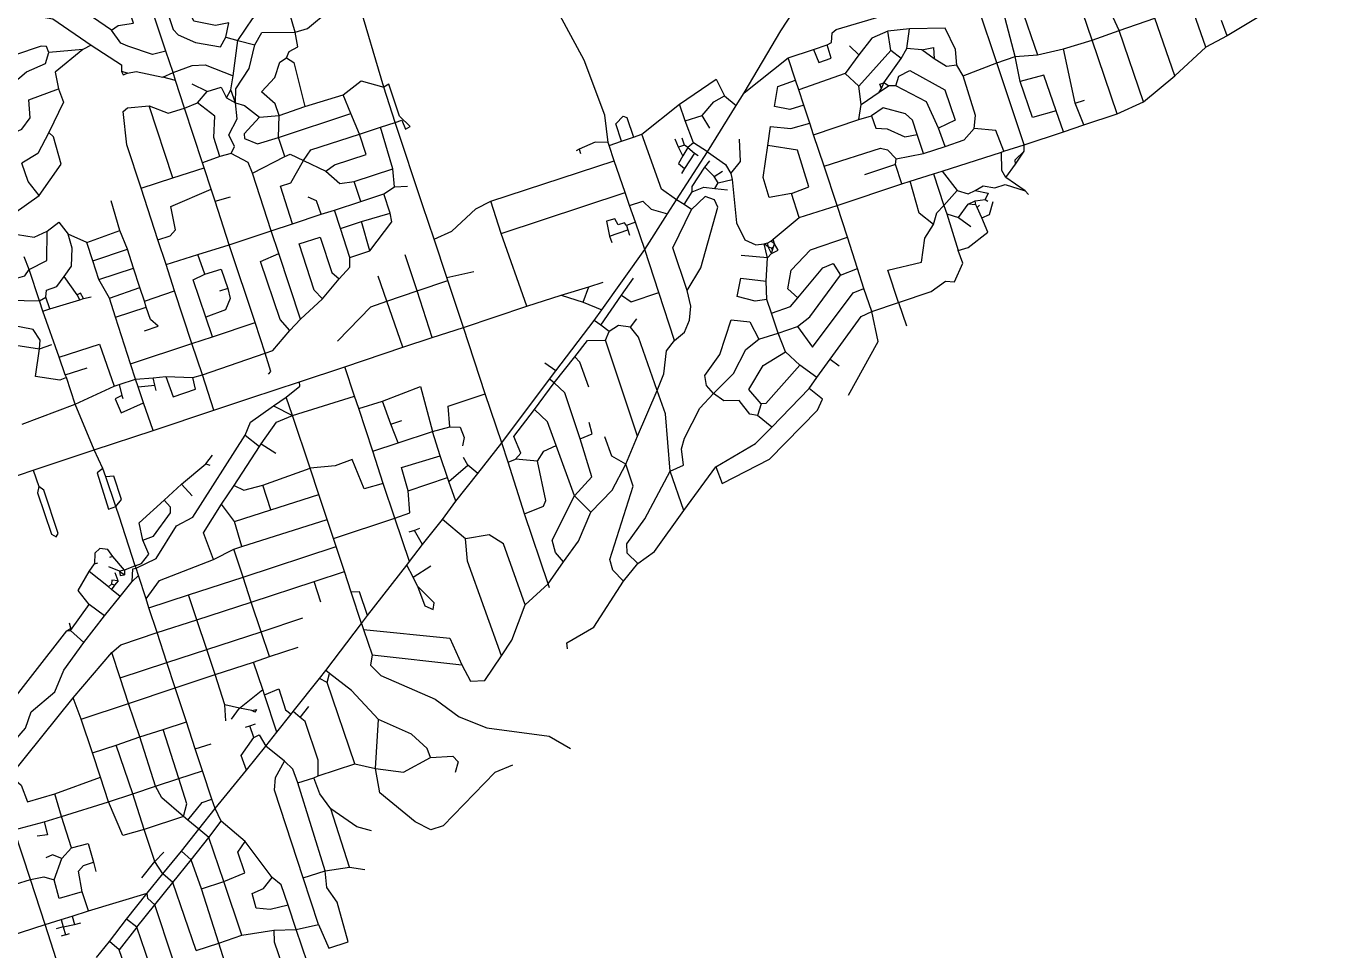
# Model space of a CAD drawing. Header units: metres. Extents: x 609554 to 651406, y 4826501 to 4857446.
# Drawn here: x 641570 to 647037, y 4842267 to 4846163 of the extents above; entities that cross this region are included whole.
import ezdxf

# ---------------------------------------------------------------- set-up
doc = ezdxf.new("R2010")
doc.units = ezdxf.units.M

msp = doc.modelspace()

# ---------------------------------------------------------------- linework, layer by layer
at = {"layer": 'ROADS'}
for points in [[(646947.1, 4846501.1), (647009.4, 4846472.2), (647036.6, 4846406.7), (646810.8, 4846297.6), (646761.4, 4846200.7), (646628.5, 4846120.6)], [(644008.1, 4845787), (643920.6, 4846018.1), (643818.3, 4846208.3), (643805.2, 4846313), (643751.7, 4846469.1)], [(644748.8, 4846141.3), (644959.5, 4846465.8)], [(646059.6, 4846102.9), (645962.3, 4846392.2)], [(641930.3, 4846145.2), (641958.6, 4846164.8), (642022.3, 4846174.3), (641965.2, 4846349), (641788.6, 4846295.3), (641765.7, 4846233.1)], [(642461.9, 4846101.4), (642526.1, 4846196.4), (642577.2, 4846237.9), (642565.2, 4846299.3)], [(641504, 4846259.5), (641596.2, 4846208.5), (641682.3, 4846192.2), (641845, 4846081.1)], [(642158.9, 4846056.8), (642097.9, 4846237.1)], [(642154.5, 4846253.5), (642189.5, 4846147.1), (642210.9, 4846125.6), (642283.3, 4846092.8), (642389.7, 4846074.6), (642411, 4846114.7)], [(642411, 4846114.7), (642423.5, 4846175.3), (642367.5, 4846164.2), (642276.6, 4846183.4), (642230.9, 4846278.1)], [(642702.9, 4846136.7), (642676, 4846233)], [(642702.9, 4846136.7), (642755.6, 4846151.2), (642847, 4846227.2)], [(643076.3, 4845903.9), (642968.7, 4846269.9)], [(644944.1, 4846082.4), (644962.8, 4846093.2), (644964.7, 4846133.7), (644981.4, 4846148), (645176.5, 4846204.8), (645481.8, 4846243.1), (645569, 4846273.1)], [(645658.4, 4846006.9), (645580.8, 4846237.9)], [(645735.6, 4846033.4), (645686, 4846220.2), (645758, 4846248.5), (645830.5, 4846041.2)], [(646173.1, 4846143), (646115.6, 4846268)], [(646539, 4846072.6), (646477.8, 4846246.5)], [(641930.3, 4846145.2), (641849.9, 4846199.4)], [(646173.1, 4846143), (646324.4, 4846194.7)], [(646408.2, 4845952.2), (646324.4, 4846194.7)], [(646628.5, 4846120.6), (646604.8, 4846185.1)], [(642158.9, 4846056.8), (642102.1, 4846041.6), (641998.6, 4846076.9), (641969.5, 4846089.5), (641930.3, 4846145.2)], [(642534, 4846083.3), (642563.2, 4846135.5), (642702.9, 4846136.7)], [(642667, 4846028.6), (642678.3, 4846054.4), (642715.1, 4846074.4), (642702.9, 4846136.7)], [(644594.4, 4845881.3), (644748.8, 4846141.3)], [(645199.2, 4846140.8), (645132.6, 4846110.6), (645077.6, 4846041.1)], [(645290.8, 4846150.9), (645199.2, 4846140.8)], [(645212.7, 4846058.4), (645199.2, 4846140.8)], [(645279.5, 4846067.6), (645290.8, 4846150.9)], [(645490.6, 4845996.6), (645484.3, 4846063.5), (645440.6, 4846152.7), (645290.8, 4846150.9)], [(646059.6, 4846102.9), (646173.1, 4846143)], [(646275.9, 4845842.8), (646173.1, 4846143)], [(646628.5, 4846120.6), (646539, 4846072.6)], [(641666.1, 4846051), (641655.5, 4846075.8), (641634, 4846077.3), (641521.2, 4846039.3), (641453.8, 4845986.9)], [(641808.7, 4846063.2), (641666.1, 4846051)], [(641808.7, 4846063.2), (641692.5, 4845968), (641706.3, 4845897.4)], [(641845, 4846081.1), (641808.7, 4846063.2)], [(641845, 4846081.1), (641972.7, 4845998.4), (641972.4, 4845970.6)], [(642411, 4846114.7), (642461.9, 4846101.4)], [(642442, 4845952.7), (642461.9, 4846101.4)], [(642452, 4845838), (642453.5, 4845898), (642509.6, 4845983.8), (642534, 4846083.3)], [(642461.9, 4846101.4), (642534, 4846083.3)], [(644779.8, 4846028.5), (644885.8, 4846063.8)], [(644885.8, 4846063.8), (644944.1, 4846082.4)], [(644885.8, 4846063.8), (644908.9, 4846008), (644960.8, 4846027), (644944.1, 4846082.4)], [(645077.6, 4846041.1), (645038.4, 4846079.4)], [(645256.3, 4846025), (645279.5, 4846067.6)], [(645342.1, 4846062.5), (645279.5, 4846067.6)], [(645342.1, 4846062.5), (645392.3, 4846071.8), (645395.3, 4846023.8)], [(645395.3, 4846023.8), (645342.1, 4846062.5)], [(645830.5, 4846041.2), (645940, 4846065.7)], [(645940, 4846065.7), (646059.6, 4846102.9)], [(645989, 4845837.6), (645940, 4846065.7)], [(646165, 4845792.8), (646059.6, 4846102.9)], [(646408.2, 4845952.2), (646539, 4846072.6)], [(641477.9, 4845888.5), (641571.9, 4845969.5), (641652.6, 4846004.1), (641666.1, 4846051)], [(642189.2, 4845965.7), (642158.9, 4846056.8)], [(642635.5, 4845785.2), (642618.7, 4845834), (642561.5, 4845884.3), (642618.5, 4845945.8), (642638.7, 4846010.2), (642667, 4846028.6)], [(642667, 4846028.6), (642698.5, 4846008.9), (642744.8, 4845822.8)], [(644594.4, 4845881.3), (644779.8, 4846028.5)], [(644810.6, 4845934.3), (644779.8, 4846028.5)], [(645077.6, 4846041.1), (645019.4, 4845962)], [(645077.3, 4845908.3), (645212.7, 4846058.4)], [(645182.7, 4845923.3), (645256.3, 4846025)], [(645256.3, 4846025), (645212.7, 4846058.4)], [(645490.6, 4845996.6), (645446.6, 4845991.8), (645395.3, 4846023.8)], [(645517, 4845951.9), (645658.4, 4846006.9)], [(645658.4, 4846006.9), (645735.6, 4846033.4)], [(645773.4, 4845662), (645658.4, 4846006.9)], [(645735.6, 4846033.4), (645830.5, 4846041.2)], [(645757.1, 4845928.4), (645735.6, 4846033.4)], [(641998, 4845964), (641972.4, 4845970.6)], [(641972.4, 4845970.6), (641978.7, 4845957.2), (641998, 4845964)], [(641998, 4845964), (642034.3, 4845970.8), (642145.9, 4845947.1)], [(642145.9, 4845947.1), (642189.2, 4845965.7)], [(642189.2, 4845965.7), (642269.7, 4845995.3), (642324.9, 4845998.9), (642442, 4845952.7)], [(642199.7, 4845933.1), (642189.2, 4845965.7)], [(642431.9, 4845893.8), (642442, 4845952.7)], [(645019.4, 4845962), (644824.5, 4845893.8)], [(645019.4, 4845962), (645077.3, 4845908.3)], [(645233.8, 4845910.3), (645245.9, 4845951.1), (645292.5, 4845975), (645439.5, 4845893.6), (645482.7, 4845765.4), (645412.7, 4845731.1)], [(645517, 4845951.9), (645490.6, 4845996.6)], [(645562.9, 4845730.8), (645568.9, 4845785.6), (645517, 4845951.9)], [(645908.4, 4845805.1), (645857.2, 4845955.2), (645757.1, 4845928.4)], [(646275.9, 4845842.8), (646408.2, 4845952.2)], [(641511.2, 4845709.3), (641552.7, 4845727.6), (641586.7, 4845775.1), (641581.5, 4845850.6), (641706.3, 4845897.4)], [(641706.3, 4845897.4), (641728.2, 4845841), (641666, 4845713.1)], [(642199.7, 4845933.1), (642145.9, 4845947.1)], [(642237.7, 4845815.8), (642199.7, 4845933.1)], [(642332.9, 4845886.9), (642269.2, 4845916.9)], [(642332.9, 4845886.9), (642392.1, 4845904.7), (642413.9, 4845859.2)], [(642905.9, 4845872.9), (642981.7, 4845931.9), (643076.3, 4845903.9)], [(643124.4, 4845756.2), (643152.6, 4845764.8), (643167.8, 4845727.9), (643187.7, 4845738.4), (643143.4, 4845782.9), (643098.4, 4845916.8), (643076.3, 4845903.9)], [(643124.4, 4845756.2), (643076.3, 4845903.9)], [(644322.2, 4845832.3), (644476.5, 4845937.8), (644511.4, 4845867.9)], [(644845.4, 4845829.1), (644787.2, 4845809.8), (644722.5, 4845823.6), (644736.8, 4845906.9), (644810.6, 4845934.3)], [(644824.5, 4845893.8), (644810.6, 4845934.3)], [(645087.3, 4845831), (645077.3, 4845908.3)], [(645163.2, 4845882.8), (645202, 4845910.1)], [(645163.2, 4845882.8), (645173.2, 4845898.5)], [(645173.2, 4845898.5), (645166.5, 4845916.8), (645182.7, 4845923.3)], [(645173.2, 4845898.5), (645182.7, 4845923.3)], [(645202, 4845910.1), (645182.7, 4845923.3)], [(645233.8, 4845910.3), (645202, 4845910.1)], [(645412.7, 4845731.1), (645362.1, 4845842.2), (645233.8, 4845910.3)], [(645908.4, 4845805.1), (645808.5, 4845776.3), (645757.1, 4845928.4)], [(642292.3, 4845839.1), (642332.9, 4845886.9)], [(642413.9, 4845859.2), (642431.9, 4845893.8)], [(642413.9, 4845859.2), (642452, 4845838)], [(642452, 4845838), (642431.9, 4845893.8)], [(642744.8, 4845822.8), (642905.9, 4845872.9)], [(642938.1, 4845793), (642905.9, 4845872.9)], [(644417.6, 4845785.7), (644466.7, 4845842.5), (644511.4, 4845867.9)], [(644511.4, 4845867.9), (644561, 4845827.1)], [(644561, 4845827.1), (644594.4, 4845881.3)], [(644845.4, 4845829.1), (644824.5, 4845893.8)], [(645087.3, 4845831), (645163.2, 4845882.8)], [(645989, 4845837.6), (646027.3, 4845850.3)], [(646165, 4845792.8), (646275.9, 4845842.8)], [(642055, 4845479.3), (641995.1, 4845660.9), (641979.1, 4845801.5), (641998, 4845817), (642088.7, 4845826.1)], [(642088.7, 4845826.1), (642168.3, 4845794.7), (642237.7, 4845815.8)], [(642188, 4845522.2), (642088.7, 4845826.1)], [(642237.7, 4845815.8), (642292.3, 4845839.1)], [(642313.2, 4845585.6), (642237.7, 4845815.8)], [(642386.2, 4845612.9), (642361.3, 4845692), (642364.8, 4845782.8), (642292.3, 4845839.1)], [(642433.9, 4845625.1), (642447.9, 4845654.7), (642424.4, 4845703.6), (642459.8, 4845771.7), (642452, 4845838)], [(642452, 4845838), (642490.7, 4845827.8), (642552.6, 4845777.9)], [(642633.2, 4845692.3), (642938.1, 4845793)], [(642635.5, 4845785.2), (642744.8, 4845822.8)], [(642974.3, 4845706.6), (642938.1, 4845793)], [(644163.9, 4845706.5), (644322.2, 4845832.3)], [(644345.9, 4845763), (644322.2, 4845832.3)], [(644440.3, 4845632.4), (644561, 4845827.1)], [(644871.2, 4845752.3), (644845.4, 4845829.1)], [(645077, 4845768.2), (645087.3, 4845831)], [(645322.7, 4845705.5), (645303.4, 4845765.3), (645273.9, 4845791.6), (645179.2, 4845816.9), (645130.1, 4845783.9)], [(645939.7, 4845716.7), (645908.4, 4845805.1)], [(646025.1, 4845746.2), (645989, 4845837.6)], [(646025.1, 4845746.2), (646165, 4845792.8)], [(642552.6, 4845777.9), (642488, 4845707.2), (642490.6, 4845687.5), (642545.1, 4845665.3), (642633.2, 4845692.3)], [(642552.6, 4845777.9), (642635.5, 4845785.2)], [(642633.2, 4845692.3), (642635.5, 4845785.2)], [(642974.3, 4845706.6), (643062.5, 4845736.3)], [(643062.5, 4845736.3), (643124.4, 4845756.2)], [(643114.6, 4845560.8), (643062.5, 4845736.3)], [(643241.5, 4845404.5), (643124.4, 4845756.2)], [(644022.1, 4845670.8), (644008.1, 4845787)], [(644078.3, 4845676.8), (644053.3, 4845750.5), (644084.7, 4845781.6), (644100.6, 4845776), (644128.8, 4845694.3)], [(644345.9, 4845763), (644417.6, 4845785.7)], [(644381.3, 4845670.2), (644345.9, 4845763)], [(644449.5, 4845732.2), (644417.6, 4845785.7)], [(644694.5, 4845658.1), (644705.8, 4845738.2), (644791.1, 4845729.7), (644871.2, 4845752.3)], [(644886.5, 4845703.7), (644871.2, 4845752.3)], [(644886.5, 4845703.7), (645077, 4845768.2)], [(645077, 4845768.2), (645130.1, 4845783.9)], [(645130.1, 4845783.9), (645148.3, 4845732.3), (645197.2, 4845728.2), (645271.1, 4845695.6), (645322.7, 4845705.5)], [(645939.7, 4845716.7), (646025.1, 4845746.2)], [(641666, 4845713.1), (641619.9, 4845625), (641552, 4845584.3)], [(641624.9, 4845448), (641718.3, 4845580.5), (641685.4, 4845695.3), (641666, 4845713.1)], [(642660.1, 4845612), (642633.2, 4845692.3)], [(642738.8, 4845595.9), (642769.1, 4845640.7), (642974.3, 4845706.6)], [(642832.9, 4845550.8), (642868.5, 4845577.8), (643002.8, 4845620.9), (642974.3, 4845706.6)], [(644078.3, 4845676.8), (644128.8, 4845694.3)], [(644128.8, 4845694.3), (644163.9, 4845706.5)], [(644309, 4845430.1), (644246, 4845474.9), (644163.9, 4845706.5)], [(644317.3, 4845652), (644303.5, 4845684.9)], [(644343.3, 4845660.5), (644333.4, 4845689.4)], [(644537.9, 4845540.5), (644579, 4845591.7), (644575.5, 4845685.9)], [(644930.9, 4845571.4), (644886.5, 4845703.7)], [(645349.9, 4845625.3), (645322.7, 4845705.5)], [(645441.2, 4845654.6), (645412.7, 4845731.1)], [(645441.2, 4845654.6), (645520.4, 4845682.5), (645562.9, 4845730.8)], [(645687.9, 4845634.1), (645654.8, 4845721.8), (645562.9, 4845730.8)], [(645773.4, 4845662), (645939.7, 4845716.7)], [(642433.9, 4845625.1), (642386.2, 4845612.9)], [(642524.1, 4845541.4), (642505.6, 4845586.6), (642433.9, 4845625.1)], [(643900.1, 4845642.7), (643887.1, 4845636.4)], [(644022.1, 4845670.8), (643966.6, 4845672.1), (643900.1, 4845642.7)], [(643900.1, 4845642.7), (643905.6, 4845625.1)], [(644025.7, 4845659), (644022.1, 4845670.8)], [(644025.7, 4845659), (644078.3, 4845676.8)], [(644047.3, 4845594.3), (644025.7, 4845659)], [(644309, 4845430.1), (644440.3, 4845632.4)], [(644343.3, 4845660.5), (644317.3, 4845652)], [(644336.7, 4845615.7), (644317.3, 4845652)], [(644356.6, 4845650.5), (644336.7, 4845615.7)], [(644356.6, 4845650.5), (644343.3, 4845660.5)], [(644385.1, 4845625.9), (644343.7, 4845562.3)], [(644381.3, 4845670.2), (644356.6, 4845650.5)], [(644356.6, 4845650.5), (644385.1, 4845625.9)], [(644440.3, 4845632.4), (644381.3, 4845670.2)], [(644385.1, 4845625.9), (644400.1, 4845616.5)], [(644440.3, 4845632.4), (644516.5, 4845578.8), (644537.9, 4845540.5)], [(644794.4, 4845456.2), (644699.1, 4845440.1), (644675, 4845523.7), (644694.5, 4845658.1)], [(644794.4, 4845456.2), (644867.4, 4845484.2), (644818.7, 4845639.3), (644694.5, 4845658.1)], [(644930.9, 4845571.4), (645168.2, 4845646.7), (645197.6, 4845640.2), (645234.6, 4845602.9)], [(645234.6, 4845602.9), (645349.9, 4845625.3)], [(645349.9, 4845625.3), (645441.2, 4845654.6)], [(645428.1, 4845550.9), (645677.8, 4845630.9)], [(645677.8, 4845630.9), (645687.9, 4845634.1)], [(645696.5, 4845523.9), (645680, 4845552.8), (645677.8, 4845630.9)], [(645687.9, 4845634.1), (645773.4, 4845662)], [(645737.8, 4845579.5), (645735.6, 4845598.1), (645774, 4845634.6)], [(645737.8, 4845579.5), (645774, 4845634.6)], [(645774, 4845634.6), (645773.4, 4845662)], [(641624.9, 4845448), (641579.2, 4845507.1), (641552, 4845584.3)], [(642386.2, 4845612.9), (642313.2, 4845585.6)], [(642320.5, 4845565), (642313.2, 4845585.6)], [(642524.1, 4845541.4), (642660.1, 4845612)], [(642692.7, 4845328.4), (642641.5, 4845487.3), (642684.8, 4845500.8), (642738.8, 4845595.9)], [(642660.1, 4845612), (642682.6, 4845621.6), (642738.8, 4845595.9)], [(642738.8, 4845595.9), (642832.9, 4845550.8)], [(643526.9, 4845423.6), (644047.3, 4845594.3)], [(644093.1, 4845461.2), (644047.3, 4845594.3)], [(644336.7, 4845615.7), (644317.4, 4845583.1), (644343.7, 4845562.3)], [(644428.2, 4845567), (644449.2, 4845594.5)], [(644986.1, 4845405.3), (644930.9, 4845571.4)], [(645232.1, 4845578.8), (645100.7, 4845534.4)], [(645232.1, 4845578.8), (645234.6, 4845602.9)], [(645259, 4845497.3), (645232.1, 4845578.8)], [(645696.5, 4845523.9), (645737.8, 4845579.5)], [(642055, 4845479.3), (642188, 4845522.2)], [(642188, 4845522.2), (642320.5, 4845565)], [(642350, 4845474), (642320.5, 4845565)], [(642602.4, 4845298.9), (642524.1, 4845541.4)], [(642832.9, 4845550.8), (642892, 4845497.8), (642952.5, 4845506.3)], [(642952.5, 4845506.3), (643114.6, 4845560.8)], [(643121.6, 4845484.5), (643114.6, 4845560.8)], [(644343.7, 4845562.3), (644330.1, 4845540.8)], [(644376.1, 4845463.3), (644375.1, 4845486.3), (644428.2, 4845567)], [(644468.8, 4845528.3), (644428.2, 4845567)], [(644468.8, 4845528.3), (644502.6, 4845550.8)], [(644485.1, 4845501.3), (644468.8, 4845528.3)], [(644485.1, 4845501.3), (644543.7, 4845514.8)], [(644537.9, 4845540.5), (644543.7, 4845514.8)], [(644543.7, 4845514.8), (644562.5, 4845332.7), (644597.8, 4845261), (644643.5, 4845240.6), (644678, 4845243.7)], [(645294.2, 4845508.4), (645391.3, 4845539)], [(645391.3, 4845539), (645428.1, 4845550.9)], [(645391.3, 4845539), (645435.2, 4845405.6)], [(645428.1, 4845550.9), (645491, 4845468.7)], [(645777.6, 4845467.1), (645696.5, 4845523.9)], [(642125.1, 4845261.7), (642055, 4845479.3)], [(642125.1, 4845261.7), (642177.5, 4845278.4), (642199.7, 4845302.8), (642179.8, 4845401.6), (642350, 4845474)], [(642366.5, 4845423.9), (642350, 4845474)], [(642980.2, 4845422.6), (642952.5, 4845506.3)], [(643077.2, 4845455), (643121.6, 4845484.5)], [(643121.6, 4845484.5), (643177.2, 4845487.6)], [(643571.3, 4845287.7), (644093.1, 4845461.2)], [(644111.9, 4845406.3), (644093.1, 4845461.2)], [(644341.9, 4845409.7), (644376.1, 4845463.3)], [(644376.1, 4845463.3), (644425.1, 4845483.2), (644471.5, 4845477)], [(644471.5, 4845477), (644485.1, 4845501.3)], [(644471.5, 4845477), (644524.6, 4845471.2)], [(644986.1, 4845405.3), (645259, 4845497.3)], [(645259, 4845497.3), (645294.2, 4845508.4)], [(645391.9, 4845326.2), (645332.1, 4845373.2), (645294.2, 4845508.4)], [(645435.2, 4845405.6), (645491, 4845468.7)], [(645491, 4845468.7), (645538.2, 4845454.8), (645567, 4845468.3)], [(645567, 4845468.3), (645601.2, 4845488), (645649.9, 4845479.8), (645694.1, 4845494.7), (645777.6, 4845467.1)], [(645567, 4845468.3), (645622.2, 4845457.1), (645609, 4845431.6)], [(645777.6, 4845467.1), (645792, 4845452.6)], [(641519, 4845371.7), (641624.9, 4845448)], [(641965.4, 4845299.8), (641928.9, 4845425.6)], [(642366.5, 4845423.9), (642431.8, 4845442.9)], [(642425.5, 4845240.4), (642366.5, 4845423.9)], [(642813.1, 4845368.6), (642793.3, 4845425.6), (642758.1, 4845441)], [(642869.3, 4845386.3), (642980.2, 4845422.6)], [(642980.2, 4845422.6), (643077.2, 4845455)], [(643103.6, 4845373.8), (643077.2, 4845455)], [(643288.6, 4845263.5), (643241.5, 4845404.5)], [(643288.6, 4845263.5), (643363.6, 4845297.3), (643463.9, 4845392), (643526.9, 4845423.6)], [(643571.3, 4845287.7), (643526.9, 4845423.6)], [(644111.9, 4845406.3), (644167.3, 4845424.7), (644203, 4845390.7), (644270.9, 4845370)], [(644136.4, 4845335), (644111.9, 4845406.3)], [(644270.9, 4845370), (644309, 4845430.1)], [(644341.9, 4845409.7), (644309, 4845430.1)], [(644373, 4845389.2), (644341.9, 4845409.7)], [(644354, 4845046.8), (644411.6, 4845142.9), (644484, 4845399.2), (644469.2, 4845430), (644430, 4845443.3), (644373, 4845389.2)], [(644825.8, 4845355.7), (644794.4, 4845456.2)], [(644825.8, 4845355.7), (644986.1, 4845405.3)], [(645029.2, 4845272.1), (644986.1, 4845405.3)], [(645391.9, 4845326.2), (645405.7, 4845374.2), (645435.2, 4845405.6)], [(645435.2, 4845405.6), (645447.7, 4845370.1)], [(645497.1, 4845354.8), (645537.9, 4845411.1)], [(645537.9, 4845411.1), (645567.9, 4845425.9)], [(645569.7, 4845409.2), (645537.9, 4845411.1)], [(645567.9, 4845425.9), (645609, 4845431.6)], [(645569.7, 4845409.2), (645567.9, 4845425.9)], [(645575.1, 4845397.8), (645569.7, 4845409.2)], [(645575.1, 4845397.8), (645585.4, 4845407.4)], [(645595.2, 4845353.9), (645627.5, 4845367.6), (645643.8, 4845423.2)], [(645609, 4845431.6), (645620.3, 4845424.7)], [(642692.7, 4845328.4), (642813.1, 4845368.6)], [(642813.1, 4845368.6), (642869.3, 4845386.3)], [(642894.6, 4845309.4), (642869.3, 4845386.3)], [(642983.5, 4845337.8), (643103.6, 4845373.8)], [(643018.1, 4845214.9), (643110.8, 4845337.1), (643103.6, 4845373.8)], [(644098.4, 4845321.9), (644090, 4845333), (644063.5, 4845324.6), (644049.9, 4845350.2), (644014.6, 4845339.7), (644027.5, 4845276.8)], [(644175.9, 4845220.6), (644270.9, 4845370)], [(644354, 4845046.8), (644293.8, 4845226.8), (644373, 4845389.2)], [(644716.4, 4845264.1), (644825.8, 4845355.7)], [(645447.7, 4845370.1), (645497.1, 4845354.8)], [(645447.7, 4845370.1), (645495.4, 4845216.7)], [(645495.4, 4845216.7), (645537.6, 4845229.3), (645620.6, 4845292.7), (645595.2, 4845353.9)], [(645497.1, 4845354.8), (645548.5, 4845317.5)], [(645595.2, 4845353.9), (645575.1, 4845397.8)], [(641534.6, 4845283.4), (641604.7, 4845272.8), (641659.1, 4845298)], [(641583.7, 4845136.5), (641657.6, 4845173.5), (641659.1, 4845298)], [(641659.1, 4845298), (641708.1, 4845335.8), (641748.1, 4845285.4)], [(641826.6, 4845250.3), (641965.4, 4845299.8)], [(641996.8, 4845221.1), (641965.4, 4845299.8)], [(642425.5, 4845240.4), (642602.4, 4845298.9)], [(642602.4, 4845298.9), (642692.7, 4845328.4)], [(642634.2, 4845203.5), (642602.4, 4845298.9)], [(642894.6, 4845309.4), (642983.5, 4845337.8)], [(642934.1, 4845187.2), (642894.6, 4845309.4)], [(643018.1, 4845214.9), (642983.5, 4845337.8)], [(644027.5, 4845276.8), (644104.7, 4845303.4)], [(644136.4, 4845335), (644098.4, 4845321.9)], [(644098.4, 4845321.9), (644104.7, 4845303.4)], [(644104.7, 4845303.4), (644112.2, 4845281.1)], [(644175.9, 4845220.6), (644136.4, 4845335)], [(645244.3, 4844996.6), (645199.9, 4845133.5), (645341.3, 4845166.6), (645355.3, 4845267.7), (645391.9, 4845326.2)], [(641730.3, 4845106.6), (641761.6, 4845150.2), (641764.8, 4845226.1), (641748.1, 4845285.4)], [(641826.6, 4845250.3), (641748.1, 4845285.4)], [(641851.4, 4845172.9), (641826.6, 4845250.3)], [(642159.8, 4845157.1), (642125.1, 4845261.7)], [(642293.9, 4845199.8), (642425.5, 4845240.4)], [(642535.6, 4844912), (642425.5, 4845240.4)], [(642818.2, 4845012.7), (642783.1, 4845048.3), (642720.9, 4845244.2), (642808.5, 4845272.2), (642858, 4845123.4), (642888.9, 4845096.2)], [(643342.5, 4845102.7), (643288.6, 4845263.5)], [(643679.8, 4844981.6), (643571.3, 4845287.7)], [(644027.5, 4845276.8), (644036.8, 4845249.9)], [(644678, 4845243.7), (644694, 4845248.2)], [(644696.2, 4845231.3), (644678, 4845243.7)], [(644692.6, 4845185.2), (644678, 4845243.7)], [(644694, 4845248.2), (644706.1, 4845256)], [(644696.2, 4845231.3), (644694, 4845248.2)], [(644706.1, 4845256), (644716.4, 4845264.1)], [(644722.6, 4845244.5), (644706.1, 4845256)], [(644710, 4845203.9), (644737, 4845218.1), (644722.6, 4845244.5)], [(644722.6, 4845244.5), (644716.4, 4845264.1)], [(644718.5, 4845231), (644722.6, 4845244.5)], [(644819.9, 4845016.3), (644778.8, 4845054.5), (644792, 4845132.8), (644873.9, 4845218.3), (645029.2, 4845272.1)], [(645071.8, 4845139.9), (645029.2, 4845272.1)], [(641583.7, 4845136.5), (641562.7, 4845189.2)], [(641851.4, 4845172.9), (641996.8, 4845221.1)], [(642023, 4845141.3), (641996.8, 4845221.1)], [(642159.8, 4845157.1), (642293.9, 4845199.8)], [(642322.7, 4845116), (642293.9, 4845199.8)], [(642681.3, 4844878.5), (642640.6, 4844925.3), (642557.9, 4845170), (642634.2, 4845203.5)], [(642726, 4844926), (642634.2, 4845203.5)], [(642888.9, 4845096.2), (642933.1, 4845146.4), (642934.1, 4845187.2)], [(642934.1, 4845187.2), (643018.1, 4845214.9)], [(643216.6, 4845046.2), (643166.9, 4845197.6)], [(643995.7, 4844965.9), (644175.9, 4845220.6)], [(644234.9, 4845038.4), (644175.9, 4845220.6)], [(644692.6, 4845185.2), (644582.2, 4845195)], [(644692.6, 4845185.2), (644710, 4845203.9)], [(644710, 4845203.9), (644696.2, 4845231.3)], [(644709.4, 4845226.4), (644696.2, 4845231.3)], [(644709.4, 4845226.4), (644718.5, 4845231)], [(644714.3, 4845217.3), (644709.4, 4845226.4)], [(644710, 4845203.9), (644714.3, 4845217.3)], [(644714.3, 4845217.3), (644718.5, 4845231)], [(645244.3, 4844996.6), (645382.7, 4845043), (645442.5, 4845086.8), (645479.8, 4845084), (645515.4, 4845162.5), (645495.4, 4845216.7)], [(641446.6, 4845104.4), (641536, 4845101.4), (641564.6, 4845108.8), (641583.7, 4845136.5)], [(641626.2, 4845004.2), (641583.7, 4845136.5)], [(641877, 4845093.6), (641851.4, 4845172.9)], [(641877, 4845093.6), (642023, 4845141.3)], [(642049.8, 4845059.6), (642023, 4845141.3)], [(642195.7, 4845045.6), (642159.8, 4845157.1)], [(642322.7, 4845116), (642391.8, 4845137.6), (642420.5, 4845055.2)], [(644687.2, 4845087.2), (644692.6, 4845185.2)], [(644819.9, 4845016.3), (644925.9, 4845143.2), (644969.2, 4845161), (644999.6, 4845112.5)], [(644999.6, 4845112.5), (645071.8, 4845139.9)], [(645099.1, 4845056.3), (645071.8, 4845139.9)], [(641653, 4845018.7), (641655.8, 4845048.2), (641699.5, 4845064.3), (641730.3, 4845106.6)], [(641785.3, 4845028.8), (641730.3, 4845106.6)], [(641921.9, 4845015.3), (641877, 4845093.6)], [(642327.7, 4844935.6), (642274.3, 4845092.6), (642322.7, 4845116)], [(642818.2, 4845012.7), (642888.9, 4845096.2)], [(643089.4, 4845003), (643053.2, 4845108.2)], [(643216.6, 4845046.2), (643346.6, 4845090.2)], [(643342.5, 4845102.7), (643455.8, 4845127.6)], [(643346.6, 4845090.2), (643342.5, 4845102.7)], [(643412.6, 4844890.8), (643346.6, 4845090.2)], [(643940.3, 4845062.6), (644000.3, 4845082.9)], [(644077.6, 4845027.2), (644129, 4845099.4)], [(644689.8, 4845009.9), (644640.6, 4845003), (644565, 4845021.7), (644580.3, 4845099.9), (644687.2, 4845087.2)], [(644689.8, 4845009.9), (644687.2, 4845087.2)], [(644819.5, 4844895.3), (644871, 4844936.2), (644999.6, 4845112.5)], [(641812.7, 4845013.2), (641799.1, 4845036.7), (641785.3, 4845028.8)], [(641796.2, 4845007.5), (641785.3, 4845028.8)], [(641921.9, 4845015.3), (642049.8, 4845059.6)], [(642069.4, 4845002.2), (642049.8, 4845059.6)], [(642069.4, 4845002.2), (642195.7, 4845045.6)], [(642268.9, 4844823.5), (642195.7, 4845045.6)], [(642420.5, 4845055.2), (642429.3, 4845013.3), (642410.2, 4844966), (642327.7, 4844935.6)], [(642420.5, 4845055.2), (642385.2, 4845044.6)], [(643089.4, 4845003), (643216.6, 4845046.2)], [(643280.7, 4844849.4), (643216.6, 4845046.2)], [(643679.8, 4844981.6), (643824.2, 4845028.2)], [(643824.2, 4845028.2), (643940.3, 4845062.6)], [(643824.2, 4845028.2), (643916.5, 4844998.7)], [(643916.5, 4844998.7), (643940.3, 4845062.6)], [(643990.8, 4844901), (644077.6, 4845027.2)], [(644077.6, 4845027.2), (644118.7, 4845000.2), (644234.9, 4845038.4)], [(644301.7, 4844836.9), (644234.9, 4845038.4)], [(644301.7, 4844836.9), (644343.7, 4844871.6), (644363.9, 4844922), (644369.8, 4844981.1), (644354, 4845046.8)], [(644819.5, 4844895.3), (644882.7, 4844808.4), (645053.4, 4845037.5), (645099.1, 4845056.3)], [(645131.6, 4844958.9), (645099.1, 4845056.3)], [(641453.4, 4844991.4), (641497.6, 4845006.7), (641626.2, 4845004.2)], [(641626.8, 4844801.1), (641629.4, 4844838.8), (641600.4, 4844883.3), (641462.7, 4844909.2), (641453.4, 4844991.4)], [(641626.2, 4845004.2), (641653, 4845018.7)], [(641640.8, 4844959.7), (641626.2, 4845004.2)], [(641640.8, 4844959.7), (641669.9, 4844970.1)], [(641669.9, 4844970.1), (641653, 4845018.7)], [(641669.9, 4844970.1), (641796.2, 4845007.5)], [(641796.2, 4845007.5), (641812.7, 4845013.2)], [(641812.7, 4845013.2), (641843.7, 4845021.1)], [(641946.3, 4844935), (641921.9, 4845015.3)], [(641946.3, 4844935), (642076.2, 4844976.7)], [(642076.2, 4844976.7), (642069.4, 4845002.2)], [(642069.5, 4844877.1), (642126.3, 4844897.5), (642094.4, 4844925.3), (642076.2, 4844976.7)], [(642726, 4844926), (642818.2, 4845012.7)], [(642882, 4844833.5), (643022.5, 4844978.1), (643089.4, 4845003)], [(643157, 4844808.1), (643089.4, 4845003)], [(643412.6, 4844890.8), (643679.8, 4844981.6)], [(643916.5, 4844998.7), (643995.7, 4844965.9)], [(644709.9, 4844951.3), (644689.8, 4845009.9)], [(644709.9, 4844951.3), (644789.4, 4844980.7), (644819.9, 4845016.3)], [(645131.6, 4844958.9), (645244.3, 4844996.6)], [(645244.3, 4844996.6), (645278.3, 4844899.1)], [(641710.2, 4844766.4), (641640.8, 4844959.7)], [(642010.2, 4844738.1), (641946.3, 4844935)], [(642354.7, 4844852.1), (642327.7, 4844935.6)], [(642681.3, 4844878.5), (642726, 4844926)], [(643801.7, 4844708.2), (643963.4, 4844921.7)], [(643963.4, 4844921.7), (643995.7, 4844965.9)], [(643990.8, 4844901), (643963.4, 4844921.7)], [(644115.5, 4844893.3), (644142.8, 4844927.6)], [(644465.6, 4844613.8), (644436.1, 4844647.3), (644429.4, 4844689.2), (644491.3, 4844778.3), (644539.7, 4844923.2), (644618.6, 4844915.6), (644656.8, 4844842.3)], [(644738.1, 4844867.8), (644709.9, 4844951.3)], [(644957.2, 4844757.7), (645086.6, 4844938.1), (645131.6, 4844958.9)], [(645033.9, 4844606.9), (645159.2, 4844832.4), (645131.6, 4844958.9)], [(642354.7, 4844852.1), (642535.6, 4844912)], [(642576.5, 4844784), (642535.6, 4844912)], [(642576.5, 4844784), (642609.1, 4844793.9), (642681.3, 4844878.5)], [(643280.7, 4844849.4), (643412.6, 4844890.8)], [(643504.2, 4844612.4), (643412.6, 4844890.8)], [(644025.6, 4844874.6), (643990.8, 4844901)], [(644010.9, 4844837.6), (644025.6, 4844874.6)], [(644115.5, 4844893.3), (644065.4, 4844899.9), (644025.6, 4844874.6)], [(644228.3, 4844626.5), (644149.7, 4844851.1), (644115.5, 4844893.3)], [(644656.8, 4844842.3), (644738.1, 4844867.8)], [(644738.1, 4844867.8), (644819.5, 4844895.3)], [(644767.9, 4844789.3), (644738.1, 4844867.8)], [(641307, 4844851.2), (641626.8, 4844801.1)], [(641626.8, 4844801.1), (641678.5, 4844819.2)], [(641710.2, 4844766.4), (641878.7, 4844821.2), (641940.6, 4844643.7)], [(642010.2, 4844738.1), (642268.9, 4844823.5)], [(642268.9, 4844823.5), (642354.7, 4844852.1)], [(642313.4, 4844692.4), (642268.9, 4844823.5)], [(642912.7, 4844725.7), (643157, 4844808.1)], [(643157, 4844808.1), (643280.7, 4844849.4)], [(643881, 4844768.2), (643934.9, 4844837.2), (644010.9, 4844837.6)], [(644145.3, 4844433), (644010.9, 4844837.6)], [(644228.3, 4844626.5), (644255.7, 4844696), (644267.3, 4844793.2), (644301.7, 4844836.9)], [(644465.6, 4844613.8), (644549.2, 4844697.3), (644600.9, 4844798.3), (644656.8, 4844842.3)], [(641739.8, 4844680.4), (641712.3, 4844670.2), (641610.5, 4844684.5), (641626.8, 4844801.1)], [(641735.4, 4844691.4), (641710.2, 4844766.4)], [(642313.4, 4844692.4), (642576.5, 4844784)], [(642591.6, 4844694.3), (642600.8, 4844706.6), (642576.5, 4844784)], [(643794.2, 4844657.7), (643881, 4844768.2)], [(643939.6, 4844639.3), (643902.9, 4844745.6), (643881, 4844768.2)], [(644666.6, 4844569.2), (644614, 4844629.5), (644674.7, 4844731.6), (644767.9, 4844789.3)], [(644828.9, 4844732.4), (644767.9, 4844789.3)], [(644900.8, 4844680.7), (644957.2, 4844757.7)], [(644957.2, 4844757.7), (644995, 4844730.4)], [(641735.4, 4844691.4), (641827.1, 4844722)], [(642031.7, 4844673.9), (642010.2, 4844738.1)], [(642722.1, 4844663.1), (642912.7, 4844725.7)], [(642954, 4844601.4), (642912.7, 4844725.7)], [(643801.7, 4844708.2), (643754.3, 4844741.7)], [(643775.3, 4844673.3), (643801.7, 4844708.2)], [(644828.9, 4844732.4), (644686, 4844571.8), (644666.6, 4844569.2)], [(644900.8, 4844680.7), (644828.9, 4844732.4)], [(641739.8, 4844680.4), (641735.4, 4844691.4)], [(641777.3, 4844567.8), (641739.8, 4844680.4)], [(641777.3, 4844567.8), (641940.6, 4844643.7)], [(641940.6, 4844643.7), (641961.6, 4844650.7)], [(641961.6, 4844650.7), (642031.7, 4844673.9)], [(641961.6, 4844650.7), (641974.1, 4844605.5)], [(642031.7, 4844673.9), (642105.5, 4844679.1)], [(642042.7, 4844641.9), (642031.7, 4844673.9)], [(642042.7, 4844641.9), (642111.9, 4844648.1)], [(642064.8, 4844574.2), (642042.7, 4844641.9)], [(642105.5, 4844679.1), (642158.4, 4844684.6)], [(642111.9, 4844648.1), (642105.5, 4844679.1)], [(642117.7, 4844626.3), (642111.9, 4844648.1)], [(642158.4, 4844684.6), (642189.8, 4844599.7), (642283.7, 4844632), (642272.3, 4844681.2)], [(642158.4, 4844684.6), (642272.3, 4844681.2)], [(642272.3, 4844681.2), (642313.4, 4844692.4)], [(642361.4, 4844543.6), (642313.4, 4844692.4)], [(642516.3, 4844594.7), (642722.1, 4844663.1)], [(642666.2, 4844597.9), (642723.8, 4844644.3), (642722.1, 4844663.1)], [(643071.4, 4844581.5), (643232, 4844642.4), (643281.7, 4844453.3)], [(643574.3, 4844404.7), (643775.3, 4844673.3)], [(643710.9, 4844546.1), (643794.2, 4844657.7)], [(643794.2, 4844657.7), (643775.3, 4844673.3)], [(643903.2, 4844422.9), (643839, 4844615.5), (643794.2, 4844657.7)], [(644868, 4844634.1), (644900.8, 4844680.7)], [(641974.1, 4844605.5), (641946, 4844590.7), (641970.8, 4844531.9), (642064.8, 4844574.2)], [(641974.1, 4844605.5), (641978.3, 4844592.7)], [(642361.4, 4844543.6), (642516.3, 4844594.7)], [(642612.8, 4844561.6), (642666.2, 4844597.9)], [(642691.9, 4844520.4), (642666.2, 4844597.9)], [(642691.9, 4844520.4), (642954, 4844601.4)], [(642971.8, 4844549.7), (642954, 4844601.4)], [(643355.3, 4844472.7), (643348.4, 4844560.6), (643504.2, 4844612.4)], [(643574.3, 4844404.7), (643504.2, 4844612.4)], [(644145.3, 4844433), (644228.3, 4844626.5)], [(644282.7, 4844286.5), (644263.6, 4844527.1), (644228.3, 4844626.5)], [(644282.7, 4844286.5), (644338.3, 4844311.5), (644330.4, 4844380.3), (644343.7, 4844425.6), (644407.2, 4844551.7), (644465.6, 4844613.8)], [(644650.3, 4844520.3), (644618.9, 4844525.6), (644573.8, 4844584), (644508.7, 4844582.3), (644465.6, 4844613.8)], [(644475, 4844303.9), (644502.3, 4844233.9), (644701, 4844336), (644903.3, 4844542.7), (644924.5, 4844589.1), (644868, 4844634.1)], [(644710.7, 4844470.8), (644868, 4844634.1)], [(641553.6, 4844483.6), (641777.3, 4844567.8)], [(641856.8, 4844376.5), (641777.3, 4844567.8)], [(642105.3, 4844457), (642064.8, 4844574.2)], [(642105.3, 4844457), (642361.4, 4844543.6)], [(642492.5, 4844438.1), (642514.8, 4844492.1), (642612.8, 4844561.6)], [(642612.8, 4844561.6), (642691.9, 4844520.4)], [(642971.8, 4844549.7), (643071.4, 4844581.5)], [(643031.1, 4844369.8), (642971.8, 4844549.7)], [(643106.3, 4844484.1), (643071.4, 4844581.5)], [(643632, 4844337.1), (643654.3, 4844361.1), (643624.5, 4844431.6), (643710.9, 4844546.1)], [(643802, 4844394.8), (643766, 4844494.1), (643710.9, 4844546.1)], [(644666.6, 4844569.2), (644650.3, 4844520.3)], [(642560.3, 4844401.3), (642625.3, 4844492.4), (642691.9, 4844520.4)], [(642767, 4844299), (642691.9, 4844520.4)], [(643106.3, 4844484.1), (643152.3, 4844500)], [(643136.8, 4844405.7), (643106.3, 4844484.1)], [(643903.2, 4844422.9), (643954.1, 4844443), (643941.1, 4844491.6)], [(644710.7, 4844470.8), (644650.3, 4844520.3)], [(641856.8, 4844376.5), (642105.3, 4844457)], [(642033.3, 4843876.8), (642117.4, 4843918), (642203.8, 4844054.9), (642271.8, 4844091.4), (642492.5, 4844438.1)], [(642492.5, 4844438.1), (642553, 4844390.4)], [(643136.8, 4844405.7), (643281.7, 4844453.3)], [(643281.7, 4844453.3), (643355.3, 4844472.7)], [(643314.7, 4844350.9), (643281.7, 4844453.3)], [(643355.3, 4844472.7), (643398.9, 4844471.5), (643415.9, 4844427.8), (643408.7, 4844392.4)], [(643880.4, 4844182.2), (643952.5, 4844262.5), (643903.2, 4844422.9)], [(644095.5, 4844316.1), (644037.7, 4844349), (644008.2, 4844430.5)], [(644095.5, 4844316.1), (644145.3, 4844433)], [(644475, 4844303.9), (644641.8, 4844402), (644710.7, 4844470.8)], [(641600.5, 4844290.8), (641856.8, 4844376.5)], [(641892.8, 4844297.4), (641856.8, 4844376.5)], [(642447, 4844226.2), (642553, 4844390.4)], [(642553, 4844390.4), (642560.3, 4844401.3)], [(642560.3, 4844401.3), (642622.3, 4844362.3)], [(643031.1, 4844369.8), (643136.8, 4844405.7)], [(643073.9, 4844234.5), (643031.1, 4844369.8)], [(643473, 4844276.5), (643574.3, 4844404.7)], [(643599.9, 4844324), (643574.3, 4844404.7)], [(643724.6, 4844327.6), (643751.2, 4844370.8), (643802, 4844394.8)], [(643880.4, 4844182.2), (643802, 4844394.8)], [(642225.2, 4844230.5), (642327.8, 4844316.2)], [(642327.8, 4844316.2), (642354.8, 4844352.7)], [(642327.8, 4844316.2), (642343.4, 4844311.2)], [(643073.9, 4844234.5), (642994.5, 4844211.1), (642943.2, 4844335.2), (642872.1, 4844308.9), (642767, 4844299)], [(643178.9, 4844203.4), (643151, 4844301.9), (643314.7, 4844350.9)], [(643345.5, 4844259.5), (643314.7, 4844350.9)], [(643430.3, 4844310.6), (643412, 4844343.2)], [(643599.9, 4844324), (643632, 4844337.1)], [(643669.1, 4844105.8), (643599.9, 4844324)], [(643724.6, 4844327.6), (643632, 4844337.1)], [(643669.1, 4844105.8), (643749.1, 4844137.8), (643758.6, 4844162.9), (643724.6, 4844327.6)], [(643948.4, 4844112.9), (644037.9, 4844206), (644095.5, 4844316.1)], [(644086.5, 4843821.8), (644041.3, 4843869), (644028.8, 4843913.8), (644127.6, 4844222.6), (644095.5, 4844316.1)], [(641426.5, 4844231.7), (641600.5, 4844290.8)], [(641600.5, 4844290.8), (641623.9, 4844221.2)], [(641892.8, 4844297.4), (641870, 4844278.3), (641917.1, 4844125.5), (641948.4, 4844136.7)], [(641905.7, 4844262.6), (641892.8, 4844297.4)], [(641948.4, 4844136.7), (641971.9, 4844166.5), (641940.3, 4844264.2), (641905.7, 4844262.6)], [(641948.4, 4844136.7), (641905.7, 4844262.6)], [(642567.6, 4844226.3), (642767, 4844299)], [(642803.8, 4844187.6), (642767, 4844299)], [(643178.9, 4844203.4), (643345.5, 4844259.5)], [(643351.3, 4844241.7), (643345.5, 4844259.5)], [(643351.3, 4844241.7), (643430.3, 4844310.6)], [(643380.8, 4844159), (643473, 4844276.5)], [(643473, 4844276.5), (643430.3, 4844310.6)], [(644146.1, 4843896.9), (644101.7, 4843940.1), (644100.6, 4843980.1), (644176.4, 4844084.5), (644282.7, 4844286.5)], [(644340.2, 4844119.5), (644282.7, 4844286.5)], [(644340.2, 4844119.5), (644475, 4844303.9)], [(641623.9, 4844221.2), (641618.6, 4844194.1), (641676.6, 4844020.2), (641697, 4844008.5), (641705.8, 4844023.7), (641645.5, 4844205.6), (641623.9, 4844221.2)], [(642151.6, 4844164.3), (642225.2, 4844230.5)], [(642225.2, 4844230.5), (642269, 4844182.1)], [(642393.2, 4844146.2), (642447, 4844226.2)], [(642447, 4844226.2), (642487, 4844205.9), (642567.6, 4844226.3)], [(642601, 4844122.9), (642567.6, 4844226.3)], [(643123.5, 4844087.4), (643073.9, 4844234.5)], [(643123.5, 4844087.4), (643186.5, 4844110.5), (643178.9, 4844203.4)], [(643380.8, 4844159), (643351.3, 4844241.7)], [(642061.9, 4843995), (642046.7, 4844068.8), (642151.6, 4844164.3)], [(642061.9, 4843995), (642107.5, 4844012.1), (642178.3, 4844110.9), (642178.9, 4844133.6), (642151.6, 4844164.3)], [(642601, 4844122.9), (642803.8, 4844187.6)], [(642838.3, 4844082.2), (642803.8, 4844187.6)], [(643323.4, 4844082.1), (643380.8, 4844159)], [(643833.2, 4843904.4), (643799.6, 4843943.7), (643785.5, 4843995.4), (643880.4, 4844182.2)], [(643948.4, 4844112.9), (643880.4, 4844182.2)], [(641961.7, 4844095.8), (641948.4, 4844136.7)], [(642029.7, 4843887.4), (641961.7, 4844095.8)], [(642359.6, 4843913.5), (642318, 4844025.8), (642393.2, 4844146.2)], [(642448.1, 4844074.2), (642393.2, 4844146.2)], [(642448.1, 4844074.2), (642601, 4844122.9)], [(643769.5, 4843810.9), (643669.1, 4844105.8)], [(643833.2, 4843904.4), (643897, 4843990.4), (643948.4, 4844112.9)], [(644146.1, 4843896.9), (644217.3, 4843947.2), (644340.2, 4844119.5)], [(642478.9, 4843968.7), (642448.1, 4844074.2)], [(642478.9, 4843968.7), (642838.3, 4844082.2)], [(642865.4, 4844002.7), (642838.3, 4844082.2)], [(642865.4, 4844002.7), (643123.5, 4844087.4)], [(643184.7, 4843904.8), (643123.5, 4844087.4)], [(643226.4, 4844044), (643205.6, 4844036.3)], [(643239.7, 4843977.1), (643323.4, 4844082.1)], [(643420.8, 4844000.8), (643323.4, 4844082.1)], [(642029.7, 4843887.4), (642056.4, 4843896.1), (642086.5, 4843936.7), (642061.9, 4843995)], [(642875.5, 4843968.9), (642865.4, 4844002.7)], [(643205.6, 4844036.3), (643182.3, 4844028.3)], [(643239.7, 4843977.1), (643205.6, 4844036.3)], [(643672.3, 4843722.3), (643580.2, 4843980.3), (643520.2, 4844017.6), (643420.8, 4844000.8)], [(643571.8, 4843507.6), (643429.5, 4843906.8), (643420.8, 4844000.8)], [(641934.9, 4843925.7), (641914.9, 4843956.3), (641881.2, 4843960.3), (641860.4, 4843940.6), (641857.7, 4843895.4)], [(642359.6, 4843913.5), (642445.3, 4843957.1)], [(642445.3, 4843957.1), (642478.9, 4843968.7)], [(642484.5, 4843839.8), (642445.3, 4843957.1)], [(642484.5, 4843839.8), (642875.5, 4843968.9)], [(642910.7, 4843862.5), (642875.5, 4843968.9)], [(643184.7, 4843904.8), (643239.7, 4843977.1)], [(641836.2, 4843862.5), (641857.7, 4843895.4)], [(641857.7, 4843895.4), (641872.4, 4843900.1)], [(641963.6, 4843864.7), (641918.6, 4843882.8)], [(641934.9, 4843925.7), (641921.4, 4843922.2)], [(641984.3, 4843869.2), (641934.9, 4843925.7)], [(642029.7, 4843887.4), (641984.3, 4843869.2)], [(642017.1, 4843820.3), (642019.2, 4843873.9), (642033.3, 4843876.8)], [(642033.3, 4843876.8), (642029.7, 4843887.4)], [(642043.2, 4843846.6), (642033.3, 4843876.8)], [(642075.6, 4843747.4), (642132.4, 4843824.4), (642359.6, 4843913.5)], [(643008.3, 4843677), (643173.2, 4843890.2)], [(643173.2, 4843890.2), (643184.7, 4843904.8)], [(643200.2, 4843839), (643173.2, 4843890.2)], [(643200.2, 4843839), (643274.5, 4843886.7)], [(643769.5, 4843810.9), (643833.2, 4843904.4)], [(644086.5, 4843821.8), (644146.1, 4843896.9)], [(641836.3, 4843724.1), (641789.9, 4843782.6), (641836.2, 4843862.5)], [(641917.4, 4843797.8), (641836.2, 4843862.5)], [(641958, 4843823.9), (641930.7, 4843826.3), (641930.6, 4843809.3)], [(641958, 4843823.9), (641942.8, 4843805)], [(641958, 4843823.9), (641945.6, 4843857.3)], [(641984.3, 4843869.2), (641963.6, 4843864.7)], [(641963.6, 4843864.7), (641984.4, 4843848.6)], [(641963.6, 4843864.7), (641966.6, 4843846.7), (641984.4, 4843848.6)], [(641967.1, 4843757.3), (642017.1, 4843820.3)], [(641984.3, 4843869.2), (641984.4, 4843848.6)], [(642017.1, 4843820.3), (642043.2, 4843846.6)], [(642075.6, 4843747.4), (642043.2, 4843846.6)], [(642254.9, 4843764.6), (642484.5, 4843839.8)], [(642518.6, 4843734.4), (642484.5, 4843839.8)], [(642518.6, 4843734.4), (642783, 4843821.2)], [(642783, 4843821.2), (642910.7, 4843862.5)], [(642812.1, 4843733.7), (642783, 4843821.2)], [(642939.9, 4843775.8), (642910.7, 4843862.5)], [(643218.7, 4843801.1), (643200.2, 4843839)], [(643849.9, 4843536.9), (643848, 4843562.4), (643961.5, 4843628.6), (644086.5, 4843821.8)], [(641930.6, 4843809.3), (641917.4, 4843797.8)], [(641930, 4843787.8), (641917.4, 4843797.8)], [(641942.8, 4843805), (641930, 4843787.8)], [(641967.1, 4843757.3), (641930, 4843787.8)], [(641942.8, 4843805), (641930.6, 4843809.3)], [(642087.8, 4843709.6), (642254.9, 4843764.6)], [(642290, 4843659.2), (642254.9, 4843764.6)], [(643008.3, 4843677), (642974.3, 4843777.9), (642939.9, 4843775.8)], [(642982.4, 4843644.2), (642939.9, 4843775.8)], [(643218.7, 4843801.1), (643250.1, 4843718.4), (643284.9, 4843702.3), (643288.9, 4843730.4), (643218.7, 4843801.1)], [(643672.3, 4843722.3), (643769.5, 4843810.9)], [(643775.2, 4843794.1), (643769.5, 4843810.9)], [(641756.9, 4843614.1), (641836.3, 4843724.1)], [(641900.5, 4843676.3), (641836.3, 4843724.1)], [(641900.5, 4843676.3), (641967.1, 4843757.3)], [(642087.8, 4843709.6), (642075.6, 4843747.4)], [(642290, 4843659.2), (642518.6, 4843734.4)], [(642560.2, 4843609.1), (642518.6, 4843734.4)], [(643571.8, 4843507.6), (643615.8, 4843573.8), (643672.3, 4843722.3)], [(641813.6, 4843563.4), (641900.5, 4843676.3)], [(642122, 4843605.2), (642087.8, 4843709.6)], [(642122, 4843605.2), (642290, 4843659.2)], [(642330.9, 4843534), (642290, 4843659.2)], [(642560.2, 4843609.1), (642736.2, 4843667.3)], [(642982.4, 4843644.2), (643008.3, 4843677)], [(641382, 4843204.9), (641427.1, 4843221.3), (641465.1, 4843256.9), (641741.6, 4843612.3)], [(641741.6, 4843612.3), (641758, 4843624.3), (641753.3, 4843645.8)], [(641741.6, 4843612.3), (641756.9, 4843614.1)], [(641813.6, 4843563.4), (641756.9, 4843614.1)], [(641930.8, 4843520.9), (641969.2, 4843553.4), (642122, 4843605.2)], [(642163.2, 4843478.9), (642122, 4843605.2)], [(642330.9, 4843534), (642560.2, 4843609.1)], [(642594.9, 4843504.7), (642560.2, 4843609.1)], [(642832.1, 4843445.1), (642982.4, 4843644.2)], [(642982.4, 4843644.2), (642990.9, 4843619.2)], [(642990.9, 4843619.2), (643027.8, 4843512)], [(642990.9, 4843619.2), (643355.1, 4843581.5), (643405.9, 4843469.5)], [(641427, 4843060.7), (641458.1, 4843077.4), (641568.3, 4843202.1), (641591.4, 4843271.1), (641691.1, 4843355.3), (641729.4, 4843447.1), (641813.6, 4843563.4)], [(641768.5, 4843330), (641930.8, 4843520.9)], [(641967, 4843415.4), (641930.8, 4843520.9)], [(642163.2, 4843478.9), (642330.9, 4843534)], [(642366, 4843428.6), (642330.9, 4843534)], [(642527.5, 4843480.5), (642594.9, 4843504.7)], [(642594.9, 4843504.7), (642716.5, 4843544)], [(643027.8, 4843512), (643020.7, 4843468.4), (643063.6, 4843424.2), (643293.4, 4843324.7), (643394.2, 4843250.4), (643510.6, 4843204.4), (643773, 4843169.2), (643862.7, 4843117)], [(643027.8, 4843512), (643405.9, 4843469.5)], [(643405.9, 4843469.5), (643442.1, 4843400.9), (643502.2, 4843403), (643571.8, 4843507.6)], [(641967, 4843415.4), (642163.2, 4843478.9)], [(642198, 4843372.5), (642163.2, 4843478.9)], [(642366, 4843428.6), (642527.5, 4843480.5)], [(642566.7, 4843366), (642527.5, 4843480.5)], [(642806.4, 4843412.1), (642832.1, 4843445.1)], [(642848.6, 4843433.3), (642832.1, 4843445.1)], [(642001.7, 4843307), (641967, 4843415.4)], [(642198, 4843372.5), (642366, 4843428.6)], [(642406.6, 4843301.3), (642366, 4843428.6)], [(642694.6, 4843272.5), (642806.4, 4843412.1)], [(642837.8, 4843395.6), (642806.4, 4843412.1)], [(642837.8, 4843395.6), (642848.6, 4843433.3)], [(642954.8, 4843052.2), (642837.8, 4843395.6)], [(643055, 4843239.1), (642941.2, 4843361.9), (642848.6, 4843433.3)], [(641505.2, 4843001.3), (641768.5, 4843330)], [(641801.8, 4843240.3), (641768.5, 4843330)], [(642001.7, 4843307), (642198, 4843372.5)], [(642245.2, 4843229.4), (642198, 4843372.5)], [(642469.2, 4843287), (642566.7, 4843366)], [(642574.2, 4843343.7), (642566.7, 4843366)], [(642574.2, 4843343.7), (642635.1, 4843367.8), (642662.6, 4843280.2), (642686.3, 4843261.4)], [(642626.7, 4843185.3), (642574.2, 4843343.7)], [(641801.8, 4843240.3), (642001.7, 4843307)], [(642049, 4843165.8), (642001.7, 4843307)], [(642469.2, 4843287), (642406.6, 4843301.3)], [(642412.1, 4843233.5), (642406.6, 4843301.3)], [(642435.7, 4843241.1), (642469.2, 4843287)], [(642521.5, 4843277.5), (642469.2, 4843287)], [(642521.5, 4843277.5), (642540, 4843281.3), (642533.1, 4843269.4), (642521.5, 4843277.5)], [(642686.3, 4843261.4), (642694.6, 4843272.5)], [(642725.2, 4843248.1), (642694.6, 4843272.5)], [(642725.2, 4843248.1), (642761.4, 4843294.5)], [(641849.8, 4843098.2), (641801.8, 4843240.3)], [(642147, 4843196.6), (642245.2, 4843229.4)], [(642282.3, 4843115.4), (642245.2, 4843229.4)], [(642512.3, 4843211.9), (642536.5, 4843220.8)], [(642626.7, 4843185.3), (642686.3, 4843261.4)], [(642800.4, 4843001.4), (642800.4, 4843067.4), (642745.4, 4843231.4), (642725.2, 4843248.1)], [(643041.6, 4843033.2), (643055, 4843239.1)], [(643273.1, 4843079), (643259.7, 4843116.8), (643193.8, 4843177.6), (643055, 4843239.1)], [(641950, 4843131), (642049, 4843165.8)], [(642049, 4843165.8), (642147, 4843196.6)], [(642115.5, 4842958), (642049, 4843165.8)], [(642213.9, 4842990.4), (642147, 4843196.6)], [(642493.7, 4843206.6), (642512.3, 4843211.9)], [(642529.4, 4843162.7), (642512.3, 4843211.9)], [(642529.4, 4843162.7), (642552, 4843174), (642579.3, 4843126.9)], [(642579.3, 4843126.9), (642626.7, 4843185.3)], [(641849.8, 4843098.2), (641950, 4843131)], [(642019.1, 4842925.2), (641950, 4843131)], [(642282.3, 4843115.4), (642350.1, 4843136.9)], [(642312.5, 4843022.9), (642282.3, 4843115.4)], [(642498, 4843025.9), (642475.8, 4843087), (642529.4, 4843162.7)], [(642498, 4843025.9), (642579.3, 4843126.9)], [(642659.1, 4843063.8), (642579.3, 4843126.9)], [(641884.1, 4842995.8), (641849.8, 4843098.2)], [(642737.7, 4842571.2), (642615.8, 4842942), (642620.9, 4842994.1), (642659.1, 4843063.8)], [(642714.1, 4842972.8), (642693, 4843030.4), (642659.1, 4843063.8)], [(643041.6, 4843033.2), (643160.4, 4843016.9), (643273.1, 4843079)], [(643273.1, 4843079), (643367.9, 4843084.3), (643390.3, 4843061.1), (643377.5, 4843015.8)], [(641505.2, 4843001.3), (641549.1, 4842962.7), (641575.9, 4842892.2), (641691.4, 4842925.3)], [(642213.9, 4842990.4), (642312.5, 4843022.9)], [(642352.2, 4842902.7), (642312.5, 4843022.9)], [(642366.7, 4842863.6), (642498, 4843025.9)], [(642781.4, 4842993), (642800.4, 4843001.4)], [(642800.4, 4843001.4), (642954.8, 4843052.2)], [(642954.8, 4843052.2), (643041.6, 4843033.2)], [(643618.3, 4843046.3), (643544.4, 4843015.9), (643327.2, 4842791.5), (643275.1, 4842774.5), (643208.9, 4842807.8), (643060.2, 4842930.1), (643041.6, 4843033.2)], [(641691.4, 4842925.3), (641884.1, 4842995.8)], [(641917.7, 4842892.4), (641884.1, 4842995.8)], [(642019.1, 4842925.2), (642115.5, 4842958)], [(642115.5, 4842958), (642213.9, 4842990.4)], [(642233.4, 4842830.1), (642141.9, 4842908.4), (642115.5, 4842958)], [(642233.4, 4842830.1), (642246.9, 4842884.4), (642213.9, 4842990.4)], [(642714.1, 4842972.8), (642781.4, 4842993)], [(642830.5, 4842601.9), (642714.1, 4842972.8)], [(642853.4, 4842863.3), (642806.7, 4842925.5), (642781.4, 4842993)], [(641719.1, 4842830), (641691.4, 4842925.3)], [(641719.1, 4842830), (641917.7, 4842892.4)], [(641917.7, 4842892.4), (642019.1, 4842925.2)], [(642067.3, 4842775.1), (641977.7, 4842750.4), (641917.7, 4842892.4)], [(642067.3, 4842775.1), (642019.1, 4842925.2)], [(642252, 4842814.3), (642311.9, 4842889.2), (642352.2, 4842902.7)], [(642366.7, 4842863.6), (642352.2, 4842902.7)], [(642297.5, 4842777.2), (642366.7, 4842863.6)], [(642392.5, 4842810.5), (642366.7, 4842863.6)], [(643025.5, 4842770.5), (642963, 4842787.3), (642853.4, 4842863.3)], [(642931.9, 4842616.7), (642853.4, 4842863.3)], [(641519.8, 4842773.6), (641646.7, 4842807.4)], [(641646.7, 4842807.4), (641660.7, 4842753.3), (641617.4, 4842747.9)], [(641646.7, 4842807.4), (641719.1, 4842830)], [(641761.5, 4842698.5), (641719.1, 4842830)], [(642233.4, 4842830.1), (642067.3, 4842775.1)], [(642252, 4842814.3), (642233.4, 4842830.1)], [(642297.5, 4842777.2), (642252, 4842814.3)], [(642339.4, 4842741.6), (642392.5, 4842810.5)], [(642492.7, 4842724.8), (642392.5, 4842810.5)], [(641588.1, 4842565.4), (641519.8, 4842773.6)], [(642112.2, 4842640.8), (642067.3, 4842775.1)], [(642224.6, 4842683.9), (642297.5, 4842777.2)], [(642265, 4842648.2), (642339.4, 4842741.6)], [(642339.4, 4842741.6), (642297.5, 4842777.2)], [(642403.3, 4842556.1), (642339.4, 4842741.6)], [(641720.6, 4842652.8), (641761.5, 4842698.5)], [(641761.5, 4842698.5), (641832.1, 4842716.8), (641853.8, 4842637.2)], [(642112.2, 4842640.8), (642150.1, 4842680.6)], [(642146.4, 4842588.7), (642224.6, 4842683.9)], [(642265, 4842648.2), (642224.6, 4842683.9)], [(642403.3, 4842556.1), (642491.7, 4842592.7), (642462, 4842680.2), (642492.7, 4842724.8)], [(642605.9, 4842572.8), (642492.7, 4842724.8)], [(641720.6, 4842652.8), (641681.5, 4842668.8), (641653.6, 4842656.6)], [(641689.1, 4842563.2), (641720.6, 4842652.8)], [(641806, 4842512.3), (641790.8, 4842600), (641812, 4842624.4), (641853.8, 4842637.2)], [(641853.8, 4842637.2), (641863.9, 4842598.4)], [(642057, 4842571.5), (642112.2, 4842640.8)], [(642146.4, 4842588.7), (642112.2, 4842640.8)], [(642188.3, 4842552.3), (642265, 4842648.2)], [(642308.3, 4842525.4), (642265, 4842648.2)], [(642830.5, 4842601.9), (642931.9, 4842616.7)], [(642931.9, 4842616.7), (642997.2, 4842606.9)], [(641334.1, 4842485.8), (641588.1, 4842565.4)], [(641588.1, 4842565.4), (641645.2, 4842576.4), (641689.1, 4842563.2)], [(641650.6, 4842374.5), (641588.1, 4842565.4)], [(641806, 4842512.3), (641709.6, 4842484.6), (641689.1, 4842563.2)], [(642080.6, 4842506.6), (642146.4, 4842588.7)], [(642188.3, 4842552.3), (642146.4, 4842588.7)], [(642674.3, 4842456), (642597.9, 4842438.7), (642538.7, 4842444.6), (642523, 4842505.3), (642569.7, 4842527.1), (642605.9, 4842572.8)], [(642674.3, 4842456), (642644.7, 4842542.5), (642605.9, 4842572.8)], [(642737.7, 4842571.2), (642830.5, 4842601.9)], [(642801.5, 4842375.3), (642737.7, 4842571.2)], [(642801.5, 4842375.3), (642844.7, 4842275.1), (642926.7, 4842301.6), (642879.7, 4842469.8), (642836.7, 4842531), (642830.5, 4842601.9)], [(641833.2, 4842432.8), (641806, 4842512.3)], [(642112.5, 4842457.9), (642188.3, 4842552.3)], [(642286.2, 4842266), (642188.3, 4842552.3)], [(642308.3, 4842525.4), (642403.3, 4842556.1)], [(642381.5, 4842296.7), (642308.3, 4842525.4)], [(642478.3, 4842330.5), (642403.3, 4842556.1)], [(641833.2, 4842432.8), (642080.6, 4842506.6)], [(641993.8, 4842397.9), (642080.6, 4842506.6)], [(642037.3, 4842363.9), (642112.5, 4842457.9)], [(642112.5, 4842457.9), (642082.8, 4842484.7), (642080.6, 4842506.6)], [(642187.4, 4842233.7), (642112.5, 4842457.9)], [(642707.5, 4842354.6), (642674.3, 4842456)], [(641717.6, 4842395.7), (641764, 4842410.7)], [(641764, 4842410.7), (641833.2, 4842432.8)], [(641764, 4842410.7), (641773.7, 4842374.6)], [(641922.1, 4842303.4), (641993.8, 4842397.9)], [(642037.3, 4842363.9), (641993.8, 4842397.9)], [(641398.1, 4842293.9), (641650.6, 4842374.5)], [(641650.6, 4842374.5), (641717.6, 4842395.7)], [(641744.3, 4842082.1), (641650.6, 4842374.5)], [(641726.6, 4842365.9), (641696.4, 4842356.2)], [(641717.6, 4842395.7), (641726.6, 4842365.9)], [(641726.6, 4842365.9), (641773.7, 4842374.6)], [(641726.6, 4842365.9), (641736.8, 4842332.1)], [(641773.7, 4842374.6), (641800.8, 4842382.5)], [(642037.3, 4842363.9), (641961.7, 4842268.7)], [(642091.5, 4842203.4), (642037.3, 4842363.9)], [(642478.3, 4842330.5), (642614.2, 4842351.9)], [(642614.2, 4842351.9), (642615.2, 4842302), (642649.9, 4842199.6), (642688.1, 4842165.3), (642755.5, 4842213.5), (642707.5, 4842354.6)], [(642614.2, 4842351.9), (642707.5, 4842354.6)], [(642707.5, 4842354.6), (642801.5, 4842375.3)], [(641736.8, 4842332.1), (641718.5, 4842326.5)], [(641736.8, 4842332.1), (641753.2, 4842336.8)], [(641866.6, 4842235.4), (641922.1, 4842303.4)], [(641961.7, 4842268.7), (641922.1, 4842303.4)], [(642286.2, 4842266), (642381.5, 4842296.7)], [(642381.5, 4842296.7), (642478.3, 4842330.5)], [(642473.8, 4842007.2), (642381.5, 4842296.7)], [(641995.8, 4842171.7), (641961.7, 4842268.7)]]:
    msp.add_lwpolyline(points, dxfattribs=at)

doc.saveas('drawing.dxf')
